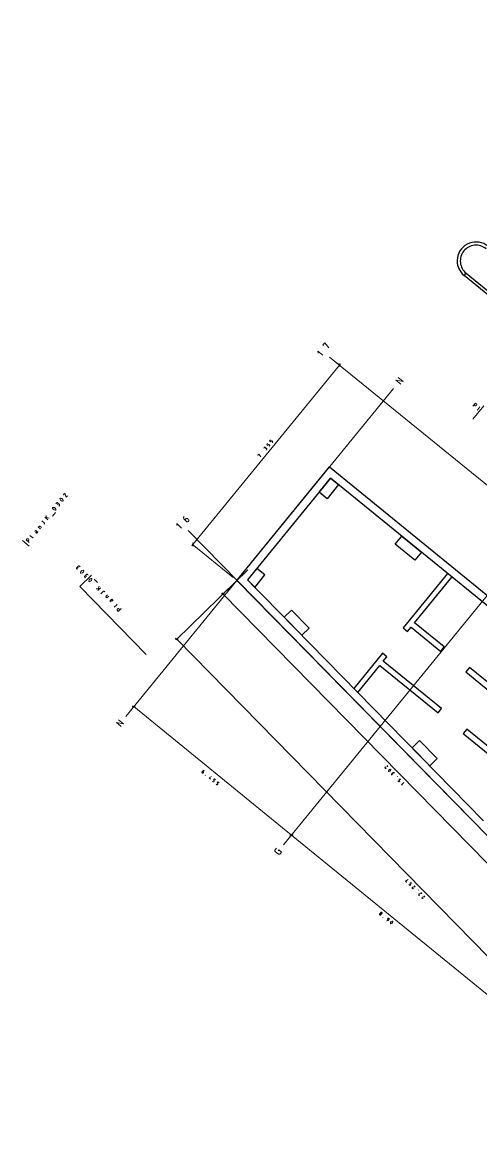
# Model space of a CAD drawing. Header units: metres. Extents: x 2680825 to 2680948, y 1252357 to 1252484.
# Drawn here: x 2680829.38 to 2680843.9, y 1252390.29 to 1252425.84 of the extents above; entities that cross this region are included whole.
import ezdxf

# ---------------------------------------------------------------- set-up
doc = ezdxf.new("R2010")
doc.units = ezdxf.units.M
doc.layers.add('0_BemassungAdo', color=5, linetype='Continuous', lineweight=0)
doc.layers.add('Bemaßung', color=7, linetype='Continuous', lineweight=13)
doc.layers.add('etappierung', color=7, linetype='Continuous')
doc.layers.add('geometrie', color=7, linetype='Continuous')
doc.layers.get('0_BemassungAdo').off()

# ---------------------------------------------------------------- blocks, each defined once
blk = doc.blocks.new('asdölkfasdiouhqreq')
at = {"layer": 'Bemaßung'}
for p, q in [((16.517, 78.714), (16.517, 78.838)), ((16.517, 78.838), (16.551, 78.838)), ((16.551, 78.769), (16.517, 78.769)), ((16.551, 78.838), (16.57, 78.838)), ((16.57, 78.769), (16.551, 78.769)), ((16.57, 78.838), (16.586, 78.823)), ((16.586, 78.784), (16.57, 78.769)), ((16.586, 78.823), (16.586, 78.804)), ((16.586, 78.804), (16.586, 78.784)), ((16.703, 78.838), (16.703, 78.728)), ((16.703, 78.728), (16.703, 78.724)), ((16.703, 78.724), (16.704, 78.721)), ((16.704, 78.721), (16.707, 78.718)), ((16.707, 78.718), (16.709, 78.715)), ((16.709, 78.715), (16.713, 78.714)), ((16.713, 78.714), (16.716, 78.714)), ((16.889, 78.746), (16.898, 78.755)), ((16.889, 78.735), (16.889, 78.746)), ((16.889, 78.723), (16.889, 78.735)), ((16.898, 78.714), (16.889, 78.723)), ((16.895, 78.797), (16.923, 78.797)), ((16.898, 78.755), (16.909, 78.755)), ((16.909, 78.714), (16.898, 78.714)), ((16.909, 78.755), (16.944, 78.755)), ((16.944, 78.714), (16.909, 78.714)), ((16.923, 78.797), (16.928, 78.797)), ((16.928, 78.797), (16.934, 78.794)), ((16.934, 78.794), (16.938, 78.791)), ((16.938, 78.791), (16.941, 78.787)), ((16.941, 78.787), (16.944, 78.781)), ((16.944, 78.781), (16.944, 78.776)), ((16.944, 78.776), (16.944, 78.714)), ((17.074, 78.714), (17.074, 78.797)), ((17.074, 78.797), (17.109, 78.797)), ((17.109, 78.797), (17.114, 78.797)), ((17.114, 78.797), (17.12, 78.794)), ((17.12, 78.794), (17.123, 78.791)), ((17.123, 78.791), (17.127, 78.787)), ((17.127, 78.787), (17.129, 78.781)), ((17.129, 78.781), (17.129, 78.776)), ((17.129, 78.776), (17.129, 78.714)), ((17.26, 78.714), (17.274, 78.714)), ((17.274, 78.714), (17.281, 78.714)), ((17.281, 78.714), (17.288, 78.717)), ((17.288, 78.717), (17.294, 78.722)), ((17.294, 78.722), (17.299, 78.727)), ((17.299, 78.727), (17.302, 78.734)), ((17.302, 78.742), (17.302, 78.838)), ((17.302, 78.734), (17.302, 78.742)), ((17.446, 78.714), (17.446, 78.838)), ((17.515, 78.838), (17.446, 78.762)), ((17.515, 78.714), (17.472, 78.791)), ((17.632, 78.673), (17.783, 78.673)), ((17.832, 78.831), (17.813, 78.797)), ((17.813, 78.797), (17.813, 78.755)), ((17.813, 78.755), (17.832, 78.721)), ((17.835, 78.835), (17.832, 78.831)), ((17.832, 78.721), (17.835, 78.717)), ((17.84, 78.838), (17.835, 78.835)), ((17.835, 78.717), (17.84, 78.714)), ((17.845, 78.838), (17.84, 78.838)), ((17.84, 78.714), (17.845, 78.714)), ((17.851, 78.838), (17.845, 78.838)), ((17.845, 78.714), (17.851, 78.714)), ((17.856, 78.835), (17.851, 78.838)), ((17.851, 78.714), (17.856, 78.717)), ((17.859, 78.831), (17.856, 78.835)), ((17.856, 78.717), (17.859, 78.721)), ((17.878, 78.797), (17.859, 78.831)), ((17.859, 78.721), (17.878, 78.755)), ((17.878, 78.755), (17.878, 78.797)), ((18.004, 78.838), (18.031, 78.838)), ((18.031, 78.714), (18.004, 78.714)), ((18.018, 78.783), (18.031, 78.783)), ((18.031, 78.838), (18.046, 78.838)), ((18.046, 78.783), (18.031, 78.783)), ((18.031, 78.783), (18.039, 78.783)), ((18.039, 78.714), (18.031, 78.714)), ((18.039, 78.783), (18.046, 78.78)), ((18.046, 78.717), (18.039, 78.714)), ((18.046, 78.838), (18.059, 78.826)), ((18.059, 78.795), (18.046, 78.783)), ((18.046, 78.78), (18.051, 78.775)), ((18.051, 78.722), (18.046, 78.717)), ((18.051, 78.775), (18.056, 78.77)), ((18.056, 78.727), (18.051, 78.722)), ((18.056, 78.77), (18.059, 78.763)), ((18.059, 78.734), (18.056, 78.727)), ((18.059, 78.826), (18.059, 78.81)), ((18.059, 78.81), (18.059, 78.795)), ((18.059, 78.763), (18.059, 78.755)), ((18.059, 78.755), (18.059, 78.742)), ((18.059, 78.742), (18.059, 78.734)), ((18.203, 78.831), (18.185, 78.797)), ((18.185, 78.797), (18.185, 78.755)), ((18.185, 78.755), (18.203, 78.721)), ((18.207, 78.835), (18.203, 78.831)), ((18.203, 78.721), (18.207, 78.717)), ((18.212, 78.838), (18.207, 78.835)), ((18.207, 78.717), (18.212, 78.714)), ((18.217, 78.838), (18.212, 78.838)), ((18.212, 78.714), (18.217, 78.714)), ((18.223, 78.838), (18.217, 78.838)), ((18.217, 78.714), (18.223, 78.714)), ((18.228, 78.835), (18.223, 78.838)), ((18.223, 78.714), (18.228, 78.717)), ((18.231, 78.831), (18.228, 78.835)), ((18.228, 78.717), (18.231, 78.721)), ((18.249, 78.797), (18.231, 78.831)), ((18.231, 78.721), (18.249, 78.755)), ((18.249, 78.755), (18.249, 78.797)), ((18.375, 78.817), (18.379, 78.824)), ((18.427, 78.797), (18.375, 78.714)), ((18.375, 78.714), (18.431, 78.714)), ((18.379, 78.824), (18.387, 78.837)), ((18.387, 78.837), (18.404, 78.842)), ((18.404, 78.842), (18.417, 78.834)), ((18.417, 78.834), (18.43, 78.827)), ((18.434, 78.81), (18.427, 78.797)), ((18.43, 78.827), (18.434, 78.81)), ((16.797, 76.839), (16.796, 76.834)), ((16.796, 76.834), (16.796, 76.828)), ((16.796, 76.828), (16.798, 76.823)), ((16.8, 76.844), (16.797, 76.839)), ((16.798, 76.823), (16.802, 76.819)), ((16.805, 76.846), (16.8, 76.844)), ((16.802, 76.819), (16.834, 76.797)), ((16.841, 76.861), (16.805, 76.846)), ((16.814, 76.991), (16.817, 77.018)), ((16.817, 77.018), (16.819, 77.033)), ((16.819, 77.033), (16.832, 77.044)), ((16.832, 77.044), (16.847, 77.043)), ((16.834, 76.797), (16.875, 76.792)), ((16.882, 76.856), (16.841, 76.861)), ((16.847, 77.043), (16.863, 77.041)), ((16.863, 77.041), (16.873, 77.027)), ((16.87, 76.998), (16.872, 77.012)), ((16.873, 77.027), (16.872, 77.012)), ((16.872, 77.012), (16.873, 77.019)), ((16.873, 77.019), (16.876, 77.026)), ((16.875, 76.792), (16.911, 76.807)), ((16.876, 77.026), (16.882, 77.031)), ((16.882, 77.031), (16.888, 77.035)), ((16.914, 76.834), (16.882, 76.856)), ((16.888, 77.035), (16.895, 77.037)), ((16.895, 77.037), (16.902, 77.036)), ((16.902, 77.036), (16.916, 77.035)), ((16.911, 76.807), (16.916, 76.81)), ((16.918, 76.83), (16.914, 76.834)), ((16.916, 77.035), (16.923, 77.034)), ((16.916, 76.81), (16.919, 76.814)), ((16.92, 76.825), (16.918, 76.83)), ((16.919, 76.82), (16.92, 76.825)), ((16.919, 76.814), (16.919, 76.82)), ((16.923, 77.034), (16.93, 77.03)), ((16.93, 77.03), (16.934, 77.025)), ((16.934, 77.025), (16.939, 77.019)), ((16.94, 77.004), (16.937, 76.977)), ((16.939, 77.019), (16.941, 77.012)), ((16.941, 77.012), (16.94, 77.004)), ((16.755, 76.464), (16.754, 76.459)), ((16.754, 76.459), (16.756, 76.453)), ((16.756, 76.469), (16.755, 76.464)), ((16.759, 76.474), (16.756, 76.469)), ((16.756, 76.453), (16.76, 76.45)), ((16.763, 76.477), (16.759, 76.474)), ((16.76, 76.45), (16.792, 76.428)), ((16.8, 76.491), (16.763, 76.477)), ((16.773, 76.621), (16.776, 76.649)), ((16.776, 76.649), (16.777, 76.664)), ((16.777, 76.664), (16.791, 76.675)), ((16.791, 76.675), (16.806, 76.673)), ((16.841, 76.487), (16.8, 76.491)), ((16.806, 76.673), (16.821, 76.671)), ((16.821, 76.671), (16.832, 76.658)), ((16.829, 76.629), (16.83, 76.643)), ((16.832, 76.658), (16.83, 76.643)), ((16.83, 76.643), (16.831, 76.65)), ((16.831, 76.65), (16.835, 76.657)), ((16.833, 76.423), (16.87, 76.437)), ((16.835, 76.657), (16.841, 76.661)), ((16.841, 76.661), (16.846, 76.666)), ((16.873, 76.465), (16.841, 76.487)), ((16.846, 76.666), (16.854, 76.668)), ((16.854, 76.668), (16.861, 76.667)), ((16.861, 76.667), (16.874, 76.665)), ((16.87, 76.437), (16.874, 76.44)), ((16.877, 76.461), (16.873, 76.465)), ((16.874, 76.665), (16.882, 76.665)), ((16.874, 76.44), (16.877, 76.445)), ((16.879, 76.456), (16.877, 76.461)), ((16.877, 76.445), (16.878, 76.45)), ((16.878, 76.45), (16.879, 76.456)), ((16.882, 76.665), (16.888, 76.661)), ((16.888, 76.661), (16.893, 76.655)), ((16.893, 76.655), (16.897, 76.65)), ((16.899, 76.635), (16.896, 76.608)), ((16.897, 76.65), (16.9, 76.642)), ((16.9, 76.642), (16.899, 76.635)), ((16.718, 76.136), (16.786, 76.059)), ((16.841, 76.122), (16.76, 76.088)), ((16.792, 76.428), (16.833, 76.423)), ((16.895, 76.234), (16.912, 76.384)), ((16.79, 75.913), (16.694, 75.924)), ((16.834, 76.053), (16.71, 76.067)), ((16.71, 75.693), (16.714, 75.727)), ((16.714, 75.733), (16.717, 75.738)), ((16.714, 75.727), (16.714, 75.733)), ((16.717, 75.738), (16.721, 75.741)), ((16.721, 75.741), (16.726, 75.745)), ((16.726, 75.745), (16.731, 75.746)), ((16.731, 75.746), (16.737, 75.746)), ((16.737, 75.746), (16.798, 75.739)), ((16.797, 75.912), (16.79, 75.913)), ((16.804, 75.908), (16.797, 75.912)), ((16.809, 75.903), (16.804, 75.908)), ((16.813, 75.897), (16.809, 75.903)), ((16.815, 75.89), (16.813, 75.897)), ((16.813, 75.869), (16.814, 75.882)), ((16.814, 75.882), (16.815, 75.89)), ((16.69, 75.515), (16.693, 75.543)), ((16.693, 75.543), (16.694, 75.548)), ((16.694, 75.548), (16.696, 75.553)), ((16.696, 75.553), (16.701, 75.557)), ((16.701, 75.557), (16.705, 75.56)), ((16.705, 75.56), (16.711, 75.562)), ((16.792, 75.684), (16.71, 75.693)), ((16.711, 75.562), (16.716, 75.561)), ((16.716, 75.561), (16.778, 75.554)), ((16.731, 75.513), (16.733, 75.525)), ((16.74, 75.503), (16.731, 75.513)), ((16.733, 75.525), (16.736, 75.559)), ((16.751, 75.502), (16.74, 75.503)), ((16.762, 75.5), (16.751, 75.502)), ((16.772, 75.509), (16.762, 75.5)), ((16.774, 75.52), (16.772, 75.509)), ((16.778, 75.554), (16.774, 75.52)), ((19.893, 75.426), (19.943, 75.466)), ((19.943, 75.466), (19.92, 75.266)), ((20.188, 75.348), (20.193, 75.389)), ((20.193, 75.389), (20.224, 75.423)), ((20.224, 75.423), (20.265, 75.43)), ((26.957, 75.413), (27.002, 75.458)), ((27.002, 75.458), (27.002, 75.256)), ((27.259, 75.435), (27.259, 75.458)), ((27.259, 75.458), (27.349, 75.458)), ((27.349, 75.458), (27.304, 75.256)), ((16.607, 75.144), (16.611, 75.178)), ((16.73, 75.13), (16.607, 75.144)), ((16.611, 75.178), (16.613, 75.197)), ((16.613, 75.197), (16.63, 75.21)), ((16.628, 75.328), (16.737, 75.316)), ((16.63, 75.21), (16.649, 75.208)), ((16.649, 75.208), (16.668, 75.206)), ((16.668, 75.206), (16.681, 75.189)), ((16.679, 75.17), (16.675, 75.136)), ((16.681, 75.189), (16.679, 75.17)), ((16.737, 75.316), (16.741, 75.316)), ((16.741, 75.316), (16.744, 75.317)), ((16.744, 75.317), (16.747, 75.319)), ((16.747, 75.319), (16.75, 75.321)), ((16.75, 75.321), (16.752, 75.325)), ((16.752, 75.325), (16.752, 75.328)), ((20.178, 75.257), (20.181, 75.282)), ((20.196, 75.235), (20.178, 75.257)), ((20.181, 75.282), (20.188, 75.348)), ((20.188, 75.348), (20.233, 75.343)), ((20.22, 75.232), (20.196, 75.235)), ((20.245, 75.229), (20.22, 75.232)), ((20.233, 75.343), (20.245, 75.342)), ((20.245, 75.342), (20.256, 75.336)), ((20.267, 75.247), (20.245, 75.229)), ((20.256, 75.336), (20.263, 75.327)), ((20.263, 75.327), (20.27, 75.317)), ((20.27, 75.272), (20.267, 75.247)), ((20.27, 75.317), (20.274, 75.306)), ((20.272, 75.294), (20.27, 75.272)), ((20.274, 75.306), (20.272, 75.294)), ((23.244, 74.833), (23.244, 74.844)), ((23.244, 74.844), (23.288, 74.844)), ((23.288, 74.844), (23.266, 74.746)), ((23.392, 74.746), (23.392, 74.751)), ((23.539, 74.844), (23.56, 74.844)), ((23.56, 74.746), (23.539, 74.746)), ((23.55, 74.8), (23.56, 74.8)), ((23.56, 74.844), (23.573, 74.844)), ((23.573, 74.8), (23.56, 74.8)), ((23.56, 74.8), (23.566, 74.8)), ((23.566, 74.746), (23.56, 74.746)), ((23.566, 74.8), (23.572, 74.798)), ((23.572, 74.748), (23.566, 74.746)), ((23.572, 74.798), (23.576, 74.794)), ((23.576, 74.752), (23.572, 74.748)), ((23.573, 74.844), (23.582, 74.834)), ((23.582, 74.81), (23.573, 74.8)), ((23.576, 74.794), (23.58, 74.79)), ((23.58, 74.756), (23.576, 74.752)), ((23.58, 74.79), (23.582, 74.784)), ((23.582, 74.762), (23.58, 74.756)), ((23.582, 74.834), (23.582, 74.822)), ((23.582, 74.822), (23.582, 74.81)), ((23.582, 74.784), (23.582, 74.778)), ((23.582, 74.778), (23.582, 74.768)), ((23.582, 74.768), (23.582, 74.762)), ((23.729, 74.844), (23.686, 74.844)), ((23.686, 74.844), (23.686, 74.8)), ((23.686, 74.8), (23.708, 74.8)), ((23.708, 74.746), (23.686, 74.746)), ((23.708, 74.8), (23.713, 74.8)), ((23.713, 74.746), (23.708, 74.746)), ((23.713, 74.8), (23.719, 74.798)), ((23.719, 74.748), (23.713, 74.746)), ((23.719, 74.798), (23.723, 74.794)), ((23.723, 74.752), (23.719, 74.748)), ((23.723, 74.794), (23.727, 74.79)), ((23.727, 74.756), (23.723, 74.752)), ((23.727, 74.79), (23.729, 74.784)), ((23.729, 74.762), (23.727, 74.756)), ((23.729, 74.784), (23.729, 74.778)), ((23.729, 74.778), (23.729, 74.768)), ((23.729, 74.768), (23.729, 74.762)), ((23.877, 74.844), (23.833, 74.844)), ((23.833, 74.844), (23.833, 74.8)), ((23.833, 74.8), (23.855, 74.8)), ((23.855, 74.746), (23.833, 74.746)), ((23.855, 74.8), (23.861, 74.8)), ((23.861, 74.746), (23.855, 74.746)), ((23.861, 74.8), (23.866, 74.798)), ((23.866, 74.748), (23.861, 74.746)), ((23.866, 74.798), (23.87, 74.794)), ((23.87, 74.752), (23.866, 74.748)), ((23.87, 74.794), (23.874, 74.79)), ((23.874, 74.756), (23.87, 74.752)), ((23.874, 74.79), (23.877, 74.784)), ((23.877, 74.762), (23.874, 74.756)), ((23.877, 74.784), (23.877, 74.778)), ((23.877, 74.778), (23.877, 74.768)), ((23.877, 74.768), (23.877, 74.762)), ((13.833, 72.758), (13.833, 72.959)), ((13.833, 72.959), (13.945, 72.758)), ((13.945, 72.758), (13.945, 72.959)), ((27.857, 72.758), (27.857, 72.959)), ((27.857, 72.959), (27.969, 72.758)), ((27.969, 72.758), (27.969, 72.959)), ((28.758, 70.544), (28.881, 70.544)), ((28.813, 70.51), (28.813, 70.544)), ((28.813, 70.491), (28.813, 70.51)), ((28.828, 70.476), (28.813, 70.491)), ((28.847, 70.476), (28.828, 70.476)), ((28.866, 70.476), (28.847, 70.476)), ((28.881, 70.491), (28.866, 70.476)), ((28.881, 70.544), (28.881, 70.51)), ((28.881, 70.51), (28.881, 70.491)), ((28.759, 70.352), (28.758, 70.348)), ((28.758, 70.348), (28.758, 70.345)), ((28.762, 70.354), (28.759, 70.352)), ((28.764, 70.357), (28.762, 70.354)), ((28.768, 70.358), (28.764, 70.357)), ((28.771, 70.358), (28.768, 70.358)), ((28.881, 70.358), (28.771, 70.358)), ((14.314, 69.854), (14.324, 69.864)), ((14.314, 69.842), (14.314, 69.854)), ((14.314, 69.83), (14.314, 69.842)), ((14.324, 69.82), (14.314, 69.83)), ((14.314, 69.716), (14.319, 69.716)), ((14.324, 69.864), (14.336, 69.864)), ((14.336, 69.82), (14.324, 69.82)), ((14.336, 69.864), (14.368, 69.864)), ((14.347, 69.82), (14.336, 69.82)), ((14.352, 69.82), (14.347, 69.82)), ((14.358, 69.822), (14.352, 69.82)), ((14.362, 69.826), (14.358, 69.822)), ((14.366, 69.83), (14.362, 69.826)), ((14.368, 69.836), (14.366, 69.83)), ((14.368, 69.864), (14.368, 69.842)), ((14.368, 69.864), (14.389, 69.864)), ((14.368, 69.842), (14.368, 69.836)), ((14.389, 69.864), (14.406, 69.85)), ((14.406, 69.85), (14.412, 69.831)), ((14.358, 69.531), (14.314, 69.531)), ((14.314, 69.4), (14.314, 69.422)), ((14.314, 69.395), (14.314, 69.4)), ((14.316, 69.389), (14.314, 69.395)), ((14.32, 69.385), (14.316, 69.389)), ((14.324, 69.381), (14.32, 69.385)), ((14.33, 69.378), (14.324, 69.381)), ((14.336, 69.378), (14.33, 69.378)), ((14.412, 69.547), (14.336, 69.569)), ((14.336, 69.569), (14.336, 69.515)), ((14.347, 69.378), (14.336, 69.378)), ((14.352, 69.378), (14.347, 69.378)), ((14.358, 69.381), (14.352, 69.378)), ((14.362, 69.385), (14.358, 69.381)), ((14.366, 69.389), (14.362, 69.385)), ((14.368, 69.395), (14.366, 69.389)), ((14.412, 69.422), (14.368, 69.422)), ((14.368, 69.422), (14.368, 69.4)), ((14.368, 69.4), (14.368, 69.395)), ((14.412, 69.378), (14.412, 69.422)), ((14.314, 69.253), (14.314, 69.275)), ((14.314, 69.247), (14.314, 69.253)), ((14.316, 69.242), (14.314, 69.247)), ((14.32, 69.238), (14.316, 69.242)), ((14.324, 69.234), (14.32, 69.238)), ((14.33, 69.231), (14.324, 69.234)), ((14.336, 69.231), (14.33, 69.231)), ((14.347, 69.231), (14.336, 69.231)), ((14.352, 69.231), (14.347, 69.231)), ((14.358, 69.234), (14.352, 69.231)), ((14.362, 69.238), (14.358, 69.234)), ((14.366, 69.242), (14.362, 69.238)), ((14.368, 69.247), (14.366, 69.242)), ((14.412, 69.275), (14.368, 69.275)), ((14.368, 69.275), (14.368, 69.253)), ((14.368, 69.253), (14.368, 69.247)), ((14.412, 69.231), (14.412, 69.275)), ((13.843, 66.474), (13.847, 66.485)), ((13.847, 66.485), (13.856, 66.494)), ((13.856, 66.494), (13.864, 66.502)), ((13.864, 66.502), (13.875, 66.507)), ((13.875, 66.507), (13.887, 66.507)), ((13.887, 66.507), (13.954, 66.507)), ((13.843, 66.462), (13.843, 66.474)), ((13.843, 66.35), (13.843, 66.462)), ((13.843, 66.338), (13.843, 66.35)), ((13.847, 66.327), (13.843, 66.338)), ((13.856, 66.319), (13.847, 66.327)), ((13.864, 66.31), (13.856, 66.319)), ((13.875, 66.306), (13.864, 66.31)), ((13.887, 66.306), (13.875, 66.306)), ((13.954, 66.306), (13.887, 66.306)), ((13.921, 66.417), (13.954, 66.417)), ((13.954, 66.417), (13.954, 66.306)), ((18.097, 65.44), (18.104, 65.449)), ((18.099, 65.426), (18.097, 65.44)), ((18.109, 65.419), (18.099, 65.426)), ((18.104, 65.449), (18.111, 65.459)), ((18.114, 65.415), (18.109, 65.419)), ((18.111, 65.459), (18.125, 65.461)), ((18.125, 65.461), (18.135, 65.454)), ((18.135, 65.454), (18.195, 65.406)), ((18.195, 65.406), (18.2, 65.449)), ((18.065, 65.125), (18.067, 65.146)), ((18.067, 65.146), (18.069, 65.158)), ((18.069, 65.158), (18.079, 65.167)), ((18.079, 65.167), (18.091, 65.166)), ((18.084, 65.293), (18.083, 65.288)), ((18.083, 65.288), (18.085, 65.284)), ((18.087, 65.301), (18.084, 65.297)), ((18.084, 65.297), (18.084, 65.293)), ((18.085, 65.284), (18.088, 65.281)), ((18.09, 65.303), (18.087, 65.301)), ((18.088, 65.281), (18.113, 65.264)), ((18.119, 65.314), (18.09, 65.303)), ((18.091, 65.166), (18.103, 65.164)), ((18.103, 65.164), (18.112, 65.153)), ((18.109, 65.131), (18.111, 65.141)), ((18.112, 65.153), (18.111, 65.141)), ((18.111, 65.147), (18.114, 65.152)), ((18.111, 65.141), (18.111, 65.147)), ((18.113, 65.264), (18.146, 65.26)), ((18.114, 65.152), (18.119, 65.156)), ((18.151, 65.311), (18.119, 65.314)), ((18.119, 65.156), (18.123, 65.16)), ((18.123, 65.16), (18.129, 65.161)), ((18.129, 65.161), (18.135, 65.161)), ((18.135, 65.161), (18.145, 65.159)), ((18.145, 65.159), (18.151, 65.159)), ((18.146, 65.26), (18.174, 65.271)), ((18.177, 65.293), (18.151, 65.311)), ((18.151, 65.159), (18.156, 65.156)), ((18.156, 65.156), (18.16, 65.151)), ((18.16, 65.151), (18.164, 65.147)), ((18.165, 65.135), (18.162, 65.114)), ((18.164, 65.147), (18.165, 65.141)), ((18.165, 65.141), (18.165, 65.135)), ((18.174, 65.271), (18.178, 65.274)), ((18.18, 65.29), (18.177, 65.293)), ((18.178, 65.274), (18.181, 65.277)), ((18.182, 65.286), (18.18, 65.29)), ((18.181, 65.282), (18.182, 65.286)), ((18.181, 65.277), (18.181, 65.282)), ((18.037, 64.684), (18.018, 64.708)), ((18.018, 64.708), (18.116, 64.697)), ((18.037, 64.876), (18.032, 64.832)), ((18.032, 64.832), (18.075, 64.827)), ((18.075, 64.827), (18.078, 64.849)), ((18.078, 64.855), (18.081, 64.86)), ((18.078, 64.849), (18.078, 64.855)), ((18.081, 64.86), (18.086, 64.864)), ((18.086, 64.864), (18.09, 64.867)), ((18.09, 64.867), (18.096, 64.869)), ((18.096, 64.869), (18.102, 64.868)), ((18.102, 64.868), (18.113, 64.867)), ((18.113, 64.867), (18.118, 64.866)), ((18.118, 64.866), (18.124, 64.863)), ((18.124, 64.863), (18.127, 64.859)), ((18.127, 64.859), (18.131, 64.854)), ((18.132, 64.843), (18.129, 64.821)), ((18.131, 64.854), (18.133, 64.849)), ((18.133, 64.849), (18.132, 64.843)), ((18.146, 64.967), (18.14, 64.968)), ((14.391, 62.652), (14.381, 62.642)), ((14.381, 62.642), (14.381, 62.63)), ((14.381, 62.63), (14.381, 62.618)), ((14.381, 62.618), (14.391, 62.608)), ((14.403, 62.652), (14.391, 62.652)), ((14.391, 62.608), (14.403, 62.608)), ((14.414, 62.652), (14.403, 62.652)), ((14.403, 62.608), (14.414, 62.608)), ((14.426, 62.652), (14.414, 62.652)), ((14.414, 62.608), (14.426, 62.608)), ((14.436, 62.642), (14.426, 62.652)), ((14.426, 62.608), (14.436, 62.618)), ((14.446, 62.652), (14.436, 62.642)), ((14.436, 62.63), (14.436, 62.642)), ((14.436, 62.618), (14.436, 62.63)), ((14.436, 62.618), (14.446, 62.608)), ((14.458, 62.652), (14.446, 62.652)), ((14.446, 62.608), (14.458, 62.608)), ((14.47, 62.652), (14.458, 62.652)), ((14.458, 62.608), (14.47, 62.608)), ((14.48, 62.642), (14.47, 62.652)), ((14.47, 62.608), (14.48, 62.618)), ((14.48, 62.63), (14.48, 62.642)), ((14.48, 62.618), (14.48, 62.63)), ((15.718, 62.628), (15.723, 62.672)), ((15.729, 62.627), (15.718, 62.628)), ((15.723, 62.672), (15.818, 62.639)), ((14.381, 62.505), (14.387, 62.505)), ((14.387, 62.327), (14.381, 62.347)), ((14.405, 62.314), (14.387, 62.327)), ((14.425, 62.314), (14.405, 62.314)), ((14.425, 62.342), (14.427, 62.347)), ((14.425, 62.336), (14.425, 62.342)), ((14.425, 62.314), (14.425, 62.336)), ((14.458, 62.314), (14.425, 62.314)), ((14.427, 62.347), (14.431, 62.351)), ((14.431, 62.351), (14.436, 62.355)), ((14.436, 62.355), (14.441, 62.358)), ((14.441, 62.358), (14.447, 62.358)), ((14.447, 62.358), (14.458, 62.358)), ((14.458, 62.358), (14.47, 62.358)), ((14.47, 62.314), (14.458, 62.314)), ((14.47, 62.358), (14.48, 62.348)), ((14.48, 62.324), (14.47, 62.314)), ((14.48, 62.348), (14.48, 62.336)), ((14.48, 62.336), (14.48, 62.324)), ((15.685, 62.358), (15.692, 62.368)), ((15.687, 62.345), (15.685, 62.358)), ((15.696, 62.337), (15.687, 62.345)), ((15.692, 62.368), (15.699, 62.378)), ((15.701, 62.334), (15.696, 62.337)), ((15.699, 62.378), (15.712, 62.38)), ((15.706, 62.525), (15.702, 62.482)), ((15.702, 62.482), (15.745, 62.477)), ((15.712, 62.38), (15.722, 62.373)), ((15.722, 62.373), (15.783, 62.325)), ((15.745, 62.477), (15.747, 62.499)), ((15.747, 62.499), (15.748, 62.505)), ((15.748, 62.505), (15.751, 62.51)), ((15.751, 62.51), (15.755, 62.513)), ((15.755, 62.513), (15.76, 62.517)), ((15.76, 62.517), (15.766, 62.519)), ((15.766, 62.519), (15.771, 62.518)), ((15.771, 62.518), (15.782, 62.517)), ((15.782, 62.517), (15.788, 62.516)), ((15.783, 62.325), (15.787, 62.368)), ((15.788, 62.516), (15.793, 62.513)), ((15.793, 62.513), (15.797, 62.509)), ((15.797, 62.509), (15.8, 62.504)), ((15.801, 62.493), (15.799, 62.471)), ((15.8, 62.504), (15.802, 62.498)), ((15.802, 62.498), (15.801, 62.493)), ((14.383, 62.197), (14.381, 62.193)), ((14.381, 62.193), (14.381, 62.189)), ((14.381, 62.189), (14.381, 62.184)), ((14.381, 62.184), (14.383, 62.18)), ((14.387, 62.2), (14.383, 62.197)), ((14.383, 62.18), (14.387, 62.178)), ((14.414, 62.214), (14.387, 62.2)), ((14.387, 62.178), (14.414, 62.163)), ((14.447, 62.214), (14.414, 62.214)), ((14.414, 62.163), (14.447, 62.163)), ((14.474, 62.2), (14.447, 62.214)), ((14.447, 62.163), (14.474, 62.178)), ((14.478, 62.197), (14.474, 62.2)), ((14.474, 62.178), (14.478, 62.18)), ((14.48, 62.193), (14.478, 62.197)), ((14.478, 62.18), (14.48, 62.184)), ((14.48, 62.189), (14.48, 62.193)), ((14.48, 62.184), (14.48, 62.189)), ((15.635, 61.92), (15.642, 61.929)), ((15.637, 61.906), (15.635, 61.92)), ((15.647, 61.899), (15.637, 61.906)), ((15.642, 61.929), (15.65, 61.939)), ((15.652, 61.895), (15.647, 61.899)), ((15.65, 61.939), (15.663, 61.941)), ((15.652, 62.066), (15.659, 62.075)), ((15.654, 62.052), (15.652, 62.066)), ((15.663, 62.045), (15.654, 62.052)), ((15.659, 62.075), (15.666, 62.085)), ((15.669, 62.041), (15.663, 62.045)), ((15.663, 61.941), (15.673, 61.934)), ((15.666, 62.085), (15.68, 62.087)), ((15.673, 61.934), (15.733, 61.886)), ((15.68, 62.087), (15.689, 62.08)), ((15.689, 62.08), (15.75, 62.032)), ((15.733, 61.886), (15.738, 61.929)), ((15.75, 62.032), (15.755, 62.076)), ((15.766, 62.179), (15.761, 62.179))]:
    blk.add_line(p, q, dxfattribs=at)
at = {"layer": 'etappierung', "color": 5, "lineweight": 0}
for p, q in [((16.43, 78.922), (16.43, 78.643)), ((16.106, 73.591), (16.443, 76.588)), ((16.443, 76.588), (16.958, 76.53)), ((28.986, 70.283), (28.437, 70.283))]:
    blk.add_line(p, q, dxfattribs=at)
at = {"layer": 'etappierung', "color": 5, "lineweight": 9}
for p, q in [((16.961, 48.032), (19.992, 75.051)), ((27.097, 75.051), (27.097, 47.633)), ((14.173, 72.852), (27.597, 72.852)), ((14.173, 66.4), (109.824, 66.4))]:
    blk.add_line(p, q, dxfattribs=at)
at = {"layer": 'etappierung', "color": 5, "lineweight": 5}
for p, q in [((19.71, 74.616), (19.781, 74.687)), ((19.745, 73.002), (19.745, 74.676)), ((27.132, 74.687), (27.062, 74.616)), ((27.097, 74.901), (27.097, 74.626)), ((19.695, 74.651), (19.745, 74.651)), ((19.745, 74.651), (27.097, 74.651)), ((27.097, 74.651), (27.147, 74.651)), ((14.537, 72.887), (14.608, 72.817)), ((14.573, 72.852), (14.573, 72.902)), ((14.612, 51.041), (17.092, 73.15)), ((17.061, 73.189), (17.123, 73.111)), ((19.596, 72.869), (17.067, 73.152)), ((17.092, 73.15), (17.097, 73.199)), ((17.428, 57.721), (19.133, 72.921)), ((19.102, 72.96), (19.164, 72.882)), ((20.225, 72.798), (19.108, 72.923)), ((19.133, 72.921), (19.139, 72.97)), ((14.323, 72.852), (14.598, 72.852)), ((14.573, 66.4), (14.573, 72.852)), ((14.598, 66.4), (14.323, 66.4)), ((14.537, 66.435), (14.608, 66.365)), ((14.573, 66.4), (14.573, 66.45)), ((14.573, 57.504), (14.573, 66.4)), ((14.573, 66.35), (14.573, 66.4))]:
    blk.add_line(p, q, dxfattribs=at)
at = {"layer": 'geometrie', "color": 7}
for p, q in [((31.795, 66.785), (31.795, 73.382)), ((31.795, 73.382), (31.895, 73.382)), ((31.895, 73.382), (31.895, 66.785)), ((17.266, 50.744), (19.745, 72.852)), ((19.969, 72.602), (18.776, 61.972)), ((19.745, 72.852), (24.388, 72.852)), ((19.969, 72.602), (19.932, 72.272)), ((20.44, 72.602), (19.969, 72.602)), ((24.138, 72.602), (19.969, 72.602)), ((20.44, 72.272), (20.44, 72.602)), ((23.559, 72.272), (23.559, 72.602)), ((23.559, 72.602), (24.138, 72.602)), ((24.138, 72.602), (24.138, 72.272)), ((24.138, 64.176), (24.138, 72.602)), ((24.388, 72.852), (24.388, 63.926)), ((19.932, 72.272), (20.44, 72.272)), ((24.138, 72.272), (23.559, 72.272)), ((19.694, 70.155), (19.783, 70.95)), ((19.783, 70.95), (20.111, 70.913)), ((20.111, 70.913), (20.022, 70.118)), ((20.022, 70.118), (19.694, 70.155)), ((23.809, 68.884), (23.809, 69.683)), ((23.809, 69.683), (24.138, 69.683)), ((24.138, 69.683), (24.138, 68.884)), ((24.138, 68.884), (23.809, 68.884)), ((19.412, 67.634), (20.514, 67.634)), ((20.874, 67.814), (19.432, 67.814)), ((20.514, 67.634), (20.514, 65.25)), ((20.694, 65.25), (20.694, 67.634)), ((20.694, 67.634), (20.874, 67.634)), ((20.874, 67.634), (20.854, 67.634)), ((20.874, 67.634), (20.874, 67.814)), ((24.138, 67.814), (21.903, 67.814)), ((21.903, 67.814), (21.903, 67.634)), ((21.903, 67.634), (22.083, 67.634)), ((21.903, 67.634), (21.923, 67.634)), ((22.083, 67.634), (22.083, 66.42)), ((22.263, 66.42), (22.263, 67.634)), ((22.263, 67.634), (24.138, 67.634)), ((22.083, 66.44), (22.083, 66.42)), ((22.083, 66.42), (22.263, 66.42)), ((19.048, 64.394), (19.137, 65.189)), ((19.137, 65.189), (19.465, 65.152)), ((19.465, 65.152), (19.376, 64.357)), ((20.514, 65.25), (20.694, 65.25)), ((20.694, 65.25), (20.694, 65.27)), ((22.083, 65.39), (22.083, 64.176)), ((22.263, 65.39), (22.083, 65.39)), ((22.083, 65.39), (22.083, 65.37)), ((22.263, 64.176), (22.263, 65.39)), ((19.376, 64.357), (19.048, 64.394)), ((20.694, 64.221), (20.514, 64.221)), ((20.514, 64.221), (20.514, 61.972)), ((20.694, 60.193), (20.694, 64.221)), ((20.694, 64.221), (20.694, 64.201))]:
    blk.add_line(p, q, dxfattribs=at)
for centre, radius, start, end in [((32.395, 73.382), 0.6, 359.9983, 180.0017), ((32.397, 73.38), 0.502, 135.0547, 157.4477), ((32.396, 73.38), 0.502, 112.5524, 134.9454), ((32.395, 73.381), 0.5, 89.9988, 112.4798), ((32.395, 73.381), 0.5, 67.5202, 90.0012), ((32.393, 73.38), 0.502, 45.0546, 67.4476), ((32.393, 73.38), 0.502, 22.5523, 44.9453), ((32.395, 73.382), 0.5, 157.5202, 180.0012), ((32.394, 73.382), 0.5, 359.9988, 22.4798)]:
    blk.add_arc(centre, radius, start, end, dxfattribs=at)
blk = doc.blocks.new('A$Cbb9cbaab')
blk.add_blockref('asdölkfasdiouhqreq', (-9.862, -4.002))

msp = doc.modelspace()

# ---------------------------------------------------------------- block references
at = {"layer": '0_BemassungAdo', "rotation": 50.80316544729117}
msp.add_blockref('A$Cbb9cbaab', (2680883.288, 1252356.959), dxfattribs=at)

doc.saveas('drawing.dxf')
